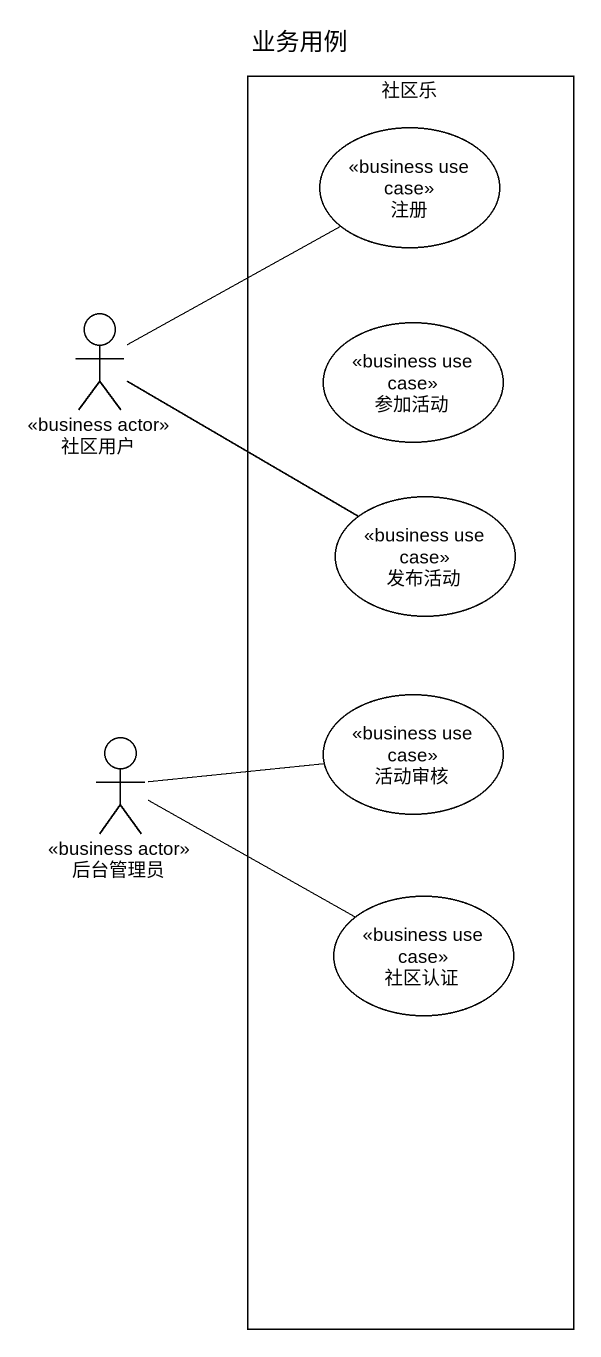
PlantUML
@startuml
title 业务用例
rectangle 社区乐 {
  usecase 注册 <<business use case>>
  usecase 参加活动 <<business use case>>
  usecase 发布活动 <<business use case>>
  usecase 活动审核 <<business use case>>
  usecase 社区认证 <<business use case>>
}
actor 社区用户 <<business actor>>
actor 后台管理员 <<business actor>>
社区用户 -up- 注册
社区用户 -right- 发布活动
后台管理员 -right- 活动审核
后台管理员 -right- 社区认证
@enduml
